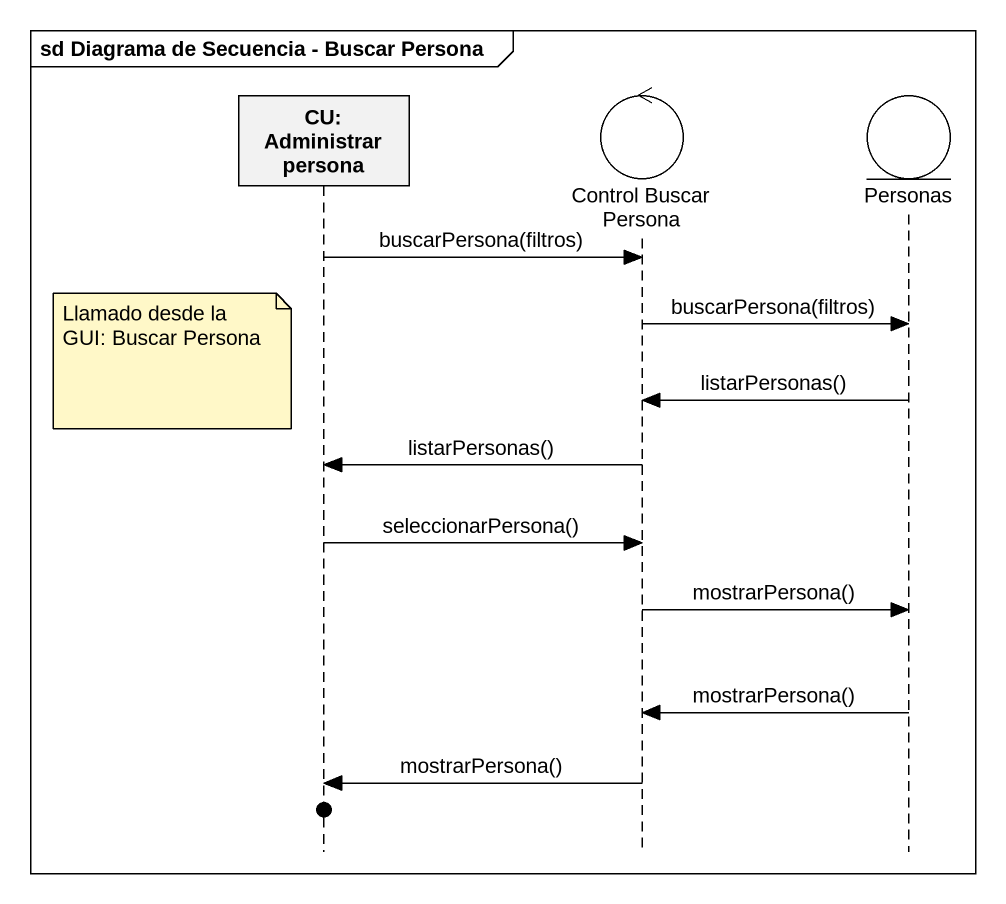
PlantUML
@startuml
mainframe sd Diagrama de Secuencia - Buscar Persona
hide footbox
participant "CU: Administrar persona" as CU_Administrar_persona
control "Control Buscar Persona" as Control_Buscar_Persona
entity Personas

CU_Administrar_persona -> Control_Buscar_Persona : buscarPersona(filtros)
Control_Buscar_Persona -> Personas : buscarPersona(filtros)
note left of CU_Administrar_persona : Llamado desde la GUI: Buscar Persona
Personas -> Control_Buscar_Persona : listarPersonas()
Control_Buscar_Persona -> CU_Administrar_persona : listarPersonas()
CU_Administrar_persona -> Control_Buscar_Persona : seleccionarPersona()
Control_Buscar_Persona -> Personas : mostrarPersona()
Personas -> Control_Buscar_Persona : mostrarPersona()
Control_Buscar_Persona -> CU_Administrar_persona : mostrarPersona()
@enduml
